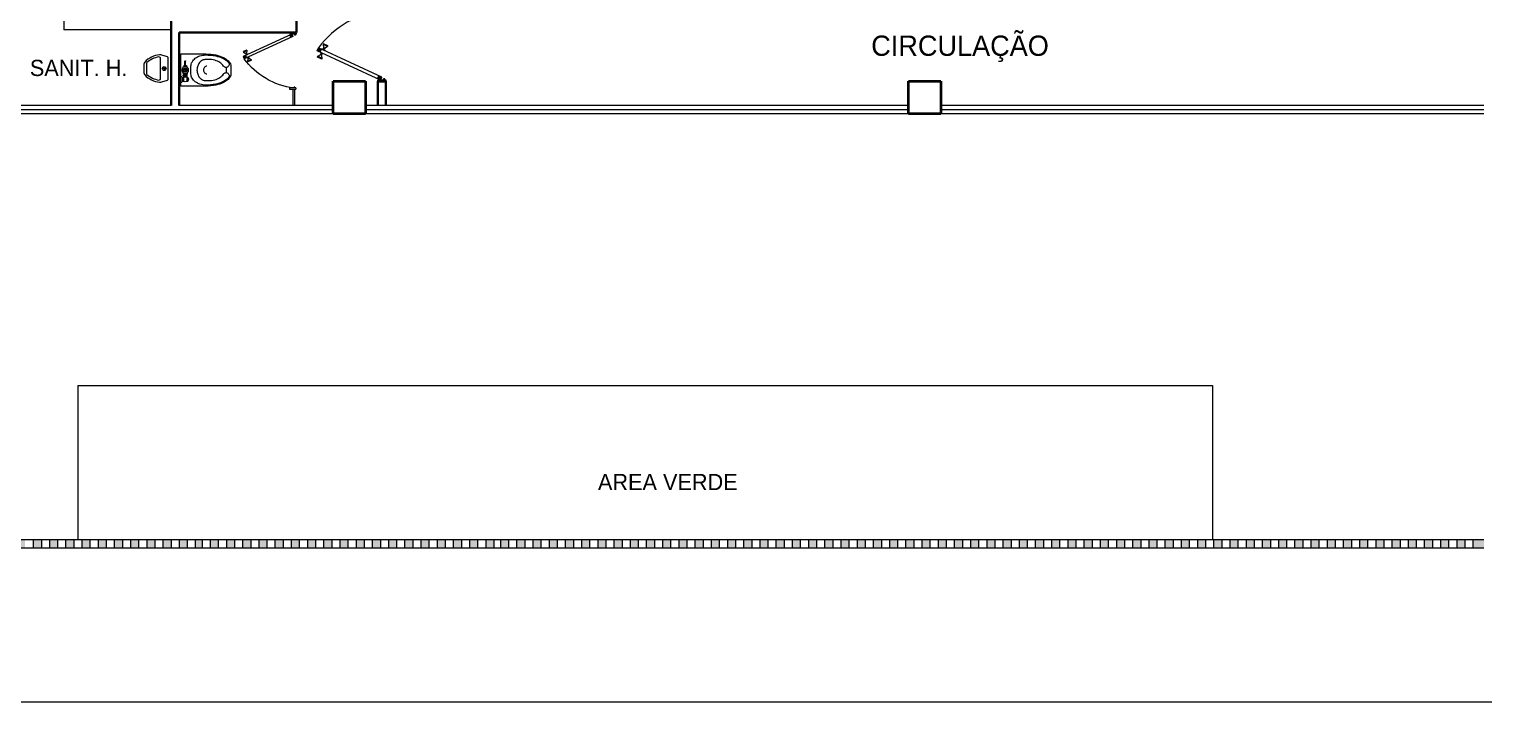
# Model space of a CAD drawing. Header units: millimetres. Extents: x 112 to 218, y 132 to 192.
# Drawn here: x 164 to 181.95, y 170.1 to 178.39 of the extents above; entities that cross this region are included whole.
import ezdxf

# ---------------------------------------------------------------- set-up
doc = ezdxf.new("R2010")
doc.units = ezdxf.units.MM
for name, color, linetype, lineweight in [('Colindancia', 7, 'Continuous', 9), ('Ejes', 1, 'Continuous', 13), ('ESTRUCTURA', 251, 'Continuous', 40), ('MUEBLES', 7, 'Continuous', 15), ('MUEBLESF', 2, 'Continuous', 9), ('Muros', 5, 'Continuous', 35), ('PISOS', 3, 'Continuous', 13), ('PUER', 173, 'Continuous', 9), ('VENTANAS', 6, 'Continuous', 9)]:
    doc.layers.add(name, color=color, linetype=linetype, lineweight=lineweight)
doc.styles.get("Standard").update_dxf_attribs({"font": 'stylu.ttf'})

# ---------------------------------------------------------------- blocks, each defined once
blk = doc.blocks.new('PUEP5')
at = {"layer": 'PUER'}
for p, q in [((-0.88, 0.02), (-0.517, 0.799)), ((-0.844, 0.003), (-0.48, 0.783)), ((-0.517, 0.799), (-0.48, 0.783)), ((-0.88, 0.02), (-0.844, 0.003))]:
    blk.add_line(p, q, dxfattribs=at)
at = {"layer": 'PUER', "color": 30}
for p, q in [((-0.62, 0.743), (-0.595, 0.797)), ((-0.62, 0.743), (-0.611, 0.739)), ((-0.611, 0.739), (-0.586, 0.793)), ((-0.611, 0.739), (-0.575, 0.744)), ((-0.595, 0.797), (-0.586, 0.793)), ((-0.586, 0.793), (-0.567, 0.762)), ((-0.575, 0.744), (-0.567, 0.762)), ((-0.573, 0.749), (-0.555, 0.74)), ((-0.569, 0.758), (-0.551, 0.749)), ((-0.557, 0.736), (-0.549, 0.754)), ((-0.557, 0.736), (-0.552, 0.722)), ((-0.549, 0.754), (-0.536, 0.759)), ((-0.533, 0.763), (-0.48, 0.783)), ((-0.533, 0.763), (-0.497, 0.746)), ((-0.517, 0.799), (-0.48, 0.783)), ((-0.497, 0.746), (-0.517, 0.799)), ((-0.503, 0.71), (-0.494, 0.728)), ((-0.494, 0.728), (-0.499, 0.742)), ((-0.478, 0.715), (-0.497, 0.724)), ((-0.485, 0.702), (-0.476, 0.72)), ((-0.441, 0.725), (-0.476, 0.72)), ((-0.466, 0.671), (-0.441, 0.725)), ((-0.457, 0.667), (-0.432, 0.721)), ((-0.432, 0.721), (-0.441, 0.725)), ((-0.503, 0.71), (-0.516, 0.705)), ((-0.483, 0.706), (-0.501, 0.715)), ((-0.466, 0.671), (-0.485, 0.702)), ((-0.457, 0.667), (-0.466, 0.671)), ((-0.9, 0.05), (-0.88, 0.05)), ((-0.9, 0.05), (-0.9, -0.05)), ((-0.88, -0.05), (-0.88, 0.05)), ((-0.88, 0.02), (-0.827, 0.039)), ((-0.863, 0.056), (-0.827, 0.039)), ((-0.844, 0.003), (-0.863, 0.056)), ((-0.02, 0.05), (0, 0.05)), ((-0.02, -0.05), (-0.02, 0.05)), ((0, 0.05), (0, -0.05)), ((-0.9, -0.05), (-0.88, -0.05)), ((-0.88, -0.02), (-0.865, -0.02)), ((-0.88, -0.035), (-0.865, -0.035)), ((-0.865, -0.035), (-0.865, -0.02)), ((-0.035, -0.02), (-0.02, -0.02)), ((-0.035, -0.035), (-0.035, -0.02)), ((-0.035, -0.035), (-0.02, -0.035)), ((-0.02, -0.05), (0, -0.05))]:
    blk.add_line(p, q, dxfattribs=at)
blk.add_arc((-1.161, -0.141), 1.147, 6.0564, 53.6176, dxfattribs=at)
blk = doc.blocks.new('BMP1')
at = {"layer": 'MUEBLESF'}
for points in [[(0.299, 0.001), (0.299, 0.052, 0.190898), (0.288, 0.08, 0.186994), (0.105, 0.167, 0.089668), (0.077, 0.164), (0.007, 0.144, 0.334146), (0, 0.135), (0, -0.135, 0.334146), (0.007, -0.144), (0.077, -0.164, 0.089668), (0.105, -0.167, 0.186994), (0.288, -0.08, 0.190898), (0.299, -0.052), (0.299, -0.001)], [(0.261, -0.072, 0.210911), (0.268, -0.057), (0.268, 0.057, 0.210911), (0.261, 0.072, 0.148022), (0.115, 0.142, 0.459323), (0.092, 0.122), (0.092, -0.122, 0.459323), (0.115, -0.142, 0.148022), (0.261, -0.072)]]:
    blk.add_lwpolyline(points, format="xyb", dxfattribs=at)
for radius in [0.0236, 0.00865]:
    blk.add_circle((0.048, 0.001), radius, dxfattribs=at)
blk = doc.blocks.new('TLTW-P')
for p, q in [((0.23, 0.56), (0.166, 0.56)), ((0.048, 0.001), (0.048, 0.013)), ((0.048, 0.001), (0.12, 0.001)), ((0.06, 0.076), (0.06, 0.088)), ((0.128, 0.076), (0.06, 0.076)), ((0.128, 0.034), (0.06, 0.034)), ((0.06, 0.017), (0.06, 0.034)), ((0.063, 0.085), (0.063, 0.09)), ((0.063, 0.017), (0.063, 0.028)), ((0.078, 0.082), (0.066, 0.082)), ((0.078, 0.031), (0.066, 0.031)), ((0.081, 0.085), (0.081, 0.094)), ((0.081, 0.019), (0.081, 0.028)), ((0.087, 0.085), (0.087, 0.094)), ((0.087, 0.019), (0.087, 0.028)), ((0.102, 0.082), (0.09, 0.093)), ((0.102, 0.031), (0.09, 0.031)), ((0.105, 0.085), (0.105, 0.09)), ((0.105, 0.017), (0.105, 0.028)), ((0.108, 0.076), (0.108, 0.088)), ((0.108, 0.017), (0.108, 0.034)), ((0.12, 0.001), (0.12, 0.013)), ((0.128, 0.079), (0.14, 0.079)), ((0.128, 0.031), (0.128, 0.079)), ((0.128, 0.055), (0.14, 0.055)), ((0.128, 0.031), (0.14, 0.031)), ((0.14, 0.031), (0.14, 0.079)), ((0.152, 0.076), (0.14, 0.076)), ((0.152, 0.034), (0.14, 0.034)), ((0.163, 0.079), (0.152, 0.079)), ((0.152, 0.031), (0.152, 0.079)), ((0.163, 0.031), (0.152, 0.031)), ((0.252, 0.07), (0.237, 0.07)), ((0.252, 0.04), (0.237, 0.04)), ((0.252, 0.04), (0.252, 0.07)), ((0.255, 0.058), (0.309, 0.058)), ((0.255, 0.052), (0.309, 0.052))]:
    blk.add_line(p, q)
for points in [[(0.396, 0.309, 0.049648), (0.384, 0.434, 0.06346), (0.352, 0.527, 0.103485), (0.296, 0.599, 0.178458), (0.246, 0.618), (0.15, 0.618, 0.178458), (0.1, 0.599, 0.103485), (0.044, 0.527, 0.06346), (0.012, 0.434, 0.049648), (0, 0.309), (0, 0), (0.396, 0)], [(0.107, 0.59, 0.103485), (0.055, 0.522, 0.06346), (0.024, 0.432, 0.049648), (0.012, 0.309, 0.075858), (0.023, 0.237, 0.086069), (0.052, 0.18, 0.105985), (0.099, 0.139, 0.126201), (0.15, 0.126), (0.246, 0.126, 0.126201), (0.297, 0.139, 0.105985), (0.344, 0.18, 0.086069), (0.373, 0.237, 0.075858), (0.384, 0.309, 0.049648), (0.372, 0.432, 0.06346), (0.341, 0.522, 0.103485), (0.289, 0.59, 0.097511), (0.275, 0.596, 0.09808), (0.261, 0.596, 0.098895), (0.247, 0.591, 0.099479), (0.237, 0.58, 0.099479), (0.231, 0.567, 0.098895), (0.231, 0.552, 0.09808), (0.237, 0.539, 0.097511), (0.247, 0.528, -0.102445), (0.291, 0.484, -0.077884), (0.318, 0.421, -0.065096), (0.329, 0.34, -0.024284), (0.328, 0.309, -0.115331), (0.318, 0.268, -0.103946), (0.29, 0.232, -0.091071), (0.249, 0.209, -0.083675), (0.198, 0.2, -0.083675), (0.147, 0.209, -0.091071), (0.106, 0.232, -0.103946), (0.078, 0.268, -0.115331), (0.068, 0.309, -0.024284), (0.067, 0.34, -0.065096), (0.078, 0.421, -0.077884), (0.105, 0.484, -0.102445), (0.149, 0.528, 0.097511), (0.159, 0.539, 0.09808), (0.165, 0.552, 0.098895), (0.165, 0.567, 0.099479), (0.159, 0.58, 0.099479), (0.149, 0.591, 0.098895), (0.135, 0.596, 0.09808), (0.121, 0.596, 0.097511)]]:
    blk.add_lwpolyline(points, format="xyb", close=True)
blk.add_lwpolyline([(0.246, 0.323, -0.111064), (0.242, 0.307, -0.102841), (0.232, 0.293, -0.093011), (0.217, 0.284, -0.087082), (0.198, 0.281, -0.087082), (0.179, 0.284, -0.093011), (0.164, 0.293, -0.102841), (0.154, 0.307, -0.111064), (0.15, 0.323, -0.111064)], format="xyb")
blk.add_lwpolyline([(0.174, 0.055), (0.186, 0.034), (0.21, 0.034), (0.222, 0.055), (0.21, 0.076), (0.186, 0.076)], close=True)
for radius in [0.042, 0.024, 0.024, 0.00821]:
    blk.add_circle((0.198, 0.055), radius)
for centre, radius, start, end in [((0.084, -0.092), 0.111, 71.0754, 108.9246), ((0.093, 0.055), 0.039, 147.7952, 212.2048), ((0.084, 0.043), 0.051, 61.9275, 118.0725), ((0.066, 0.085), 0.003, 180, 270), ((0.066, 0.028), 0.003, 90, 180), ((0.078, 0.085), 0.003, 270, 0), ((0.078, 0.028), 0.003, 0, 90), ((0.09, 0.085), 0.003, 180, 270), ((0.09, 0.028), 0.003, 90, 180), ((0.102, 0.085), 0.003, 270, 0), ((0.102, 0.028), 0.003, 0, 90), ((0.075, 0.055), 0.039, 327.7958, 32.2042), ((0.255, 0.061), 0.003, 180, 270), ((0.255, 0.049), 0.003, 90, 180), ((0.309, 0.055), 0.003, 270, 90)]:
    blk.add_arc(centre, radius, start, end)

msp = doc.modelspace()

# ---------------------------------------------------------------- hatches: boundary and pattern name
at = {"layer": 'Ejes'}
h = msp.add_hatch(color=256, dxfattribs=at)
h.dxf.hatch_style = 1
h.paths.add_polyline_path([(162.947, 172.101), (162.847, 172.101), (162.847, 172.001), (162.947, 172.001)])
h.paths.add_polyline_path([(163.147, 172.101), (163.047, 172.101), (163.047, 172.001), (163.147, 172.001)])
h.paths.add_polyline_path([(163.347, 172.101), (163.247, 172.101), (163.247, 172.001), (163.347, 172.001)])
h.paths.add_polyline_path([(163.547, 172.101), (163.447, 172.101), (163.447, 172.001), (163.547, 172.001)])
h.paths.add_polyline_path([(163.747, 172.101), (163.647, 172.101), (163.647, 172.001), (163.747, 172.001)])
h.paths.add_polyline_path([(163.947, 172.101), (163.847, 172.101), (163.847, 172.001), (163.947, 172.001)])
h.paths.add_polyline_path([(164.147, 172.101), (164.047, 172.101), (164.047, 172.001), (164.147, 172.001)])
h.paths.add_polyline_path([(164.347, 172.101), (164.247, 172.101), (164.247, 172.001), (164.347, 172.001)])
h.paths.add_polyline_path([(164.547, 172.101), (164.447, 172.101), (164.447, 172.001), (164.547, 172.001)])
h.paths.add_polyline_path([(164.747, 172.101), (164.647, 172.101), (164.647, 172.001), (164.747, 172.001)])
h.paths.add_polyline_path([(164.947, 172.101), (164.847, 172.101), (164.847, 172.001), (164.947, 172.001)])
h.paths.add_polyline_path([(165.147, 172.101), (165.047, 172.101), (165.047, 172.001), (165.147, 172.001)])
h = msp.add_hatch(color=256, dxfattribs=at)
h.dxf.hatch_style = 1
h.paths.add_polyline_path([(165.347, 172.101), (165.247, 172.101), (165.247, 172.001), (165.347, 172.001)])
h.paths.add_polyline_path([(165.547, 172.101), (165.447, 172.101), (165.447, 172.001), (165.547, 172.001)])
h.paths.add_polyline_path([(165.747, 172.101), (165.647, 172.101), (165.647, 172.001), (165.747, 172.001)])
h.paths.add_polyline_path([(165.947, 172.101), (165.847, 172.101), (165.847, 172.001), (165.947, 172.001)])
h.paths.add_polyline_path([(166.13, 172.101), (166.047, 172.101), (166.047, 172.001), (166.13, 172.001)])
h.paths.add_polyline_path([(166.33, 172.101), (166.23, 172.101), (166.23, 172.001), (166.33, 172.001)])
h.paths.add_polyline_path([(166.53, 172.101), (166.43, 172.101), (166.43, 172.001), (166.53, 172.001)])
h.paths.add_polyline_path([(166.73, 172.101), (166.63, 172.101), (166.63, 172.001), (166.73, 172.001)])
h.paths.add_polyline_path([(166.93, 172.101), (166.83, 172.101), (166.83, 172.001), (166.93, 172.001)])
h.paths.add_polyline_path([(167.13, 172.101), (167.03, 172.101), (167.03, 172.001), (167.13, 172.001)])
h.paths.add_polyline_path([(167.33, 172.101), (167.23, 172.101), (167.23, 172.001), (167.33, 172.001)])
h.paths.add_polyline_path([(167.53, 172.101), (167.43, 172.101), (167.43, 172.001), (167.53, 172.001)])
h = msp.add_hatch(color=256, dxfattribs=at)
h.dxf.hatch_style = 1
h.paths.add_polyline_path([(167.73, 172.101), (167.63, 172.101), (167.63, 172.001), (167.73, 172.001)])
h.paths.add_polyline_path([(167.93, 172.101), (167.83, 172.101), (167.83, 172.001), (167.93, 172.001)])
h.paths.add_polyline_path([(168.13, 172.101), (168.03, 172.101), (168.03, 172.001), (168.13, 172.001)])
h.paths.add_polyline_path([(168.33, 172.101), (168.23, 172.101), (168.23, 172.001), (168.33, 172.001)])
h.paths.add_polyline_path([(168.53, 172.101), (168.43, 172.101), (168.43, 172.001), (168.53, 172.001)])
h.paths.add_polyline_path([(168.73, 172.101), (168.63, 172.101), (168.63, 172.001), (168.73, 172.001)])
h.paths.add_polyline_path([(168.93, 172.101), (168.83, 172.101), (168.83, 172.001), (168.93, 172.001)])
h.paths.add_polyline_path([(169.13, 172.101), (169.03, 172.101), (169.03, 172.001), (169.13, 172.001)])
h.paths.add_polyline_path([(169.33, 172.101), (169.23, 172.101), (169.23, 172.001), (169.33, 172.001)])
h.paths.add_polyline_path([(169.53, 172.101), (169.43, 172.101), (169.43, 172.001), (169.53, 172.001)])
h.paths.add_polyline_path([(169.73, 172.101), (169.63, 172.101), (169.63, 172.001), (169.73, 172.001)])
h.paths.add_polyline_path([(169.912, 172.101), (169.812, 172.101), (169.812, 172.001), (169.912, 172.001)])
h = msp.add_hatch(color=256, dxfattribs=at)
h.dxf.hatch_style = 1
h.paths.add_polyline_path([(170.112, 172.101), (170.012, 172.101), (170.012, 172.001), (170.112, 172.001)])
h.paths.add_polyline_path([(170.312, 172.101), (170.212, 172.101), (170.212, 172.001), (170.312, 172.001)])
h.paths.add_polyline_path([(170.512, 172.101), (170.412, 172.101), (170.412, 172.001), (170.512, 172.001)])
h.paths.add_polyline_path([(170.712, 172.101), (170.612, 172.101), (170.612, 172.001), (170.712, 172.001)])
h.paths.add_polyline_path([(170.912, 172.101), (170.812, 172.101), (170.812, 172.001), (170.912, 172.001)])
h.paths.add_polyline_path([(171.112, 172.101), (171.012, 172.101), (171.012, 172.001), (171.112, 172.001)])
h.paths.add_polyline_path([(171.312, 172.101), (171.212, 172.101), (171.212, 172.001), (171.312, 172.001)])
h.paths.add_polyline_path([(171.512, 172.101), (171.412, 172.101), (171.412, 172.001), (171.512, 172.001)])
h.paths.add_polyline_path([(171.712, 172.101), (171.612, 172.101), (171.612, 172.001), (171.712, 172.001)])
h.paths.add_polyline_path([(171.912, 172.101), (171.812, 172.101), (171.812, 172.001), (171.912, 172.001)])
h.paths.add_polyline_path([(172.112, 172.101), (172.012, 172.101), (172.012, 172.001), (172.112, 172.001)])
h.paths.add_polyline_path([(172.312, 172.101), (172.212, 172.101), (172.212, 172.001), (172.312, 172.001)])
h.paths.add_polyline_path([(172.512, 172.101), (172.412, 172.101), (172.412, 172.001), (172.512, 172.001)])
h = msp.add_hatch(color=256, dxfattribs=at)
h.dxf.hatch_style = 1
h.paths.add_polyline_path([(172.712, 172.101), (172.612, 172.101), (172.612, 172.001), (172.712, 172.001)])
h.paths.add_polyline_path([(172.912, 172.101), (172.812, 172.101), (172.812, 172.001), (172.912, 172.001)])
h.paths.add_polyline_path([(173.112, 172.101), (173.012, 172.101), (173.012, 172.001), (173.112, 172.001)])
h.paths.add_polyline_path([(173.312, 172.101), (173.212, 172.101), (173.212, 172.001), (173.312, 172.001)])
h.paths.add_polyline_path([(173.512, 172.101), (173.412, 172.101), (173.412, 172.001), (173.512, 172.001)])
h.paths.add_polyline_path([(173.712, 172.101), (173.612, 172.101), (173.612, 172.001), (173.712, 172.001)])
h.paths.add_polyline_path([(173.912, 172.101), (173.812, 172.101), (173.812, 172.001), (173.912, 172.001)])
h.paths.add_polyline_path([(174.112, 172.101), (174.012, 172.101), (174.012, 172.001), (174.112, 172.001)])
h.paths.add_polyline_path([(174.312, 172.101), (174.212, 172.101), (174.212, 172.001), (174.312, 172.001)])
h.paths.add_polyline_path([(174.512, 172.101), (174.412, 172.101), (174.412, 172.001), (174.512, 172.001)])
h.paths.add_polyline_path([(174.712, 172.101), (174.612, 172.101), (174.612, 172.001), (174.712, 172.001)])
h.paths.add_polyline_path([(174.912, 172.101), (174.812, 172.101), (174.812, 172.001), (174.912, 172.001)])
h = msp.add_hatch(color=256, dxfattribs=at)
h.dxf.hatch_style = 1
h.paths.add_polyline_path([(175.112, 172.101), (175.012, 172.101), (175.012, 172.001), (175.112, 172.001)])
h.paths.add_polyline_path([(175.312, 172.101), (175.212, 172.101), (175.212, 172.001), (175.312, 172.001)])
h.paths.add_polyline_path([(175.512, 172.101), (175.412, 172.101), (175.412, 172.001), (175.512, 172.001)])
h.paths.add_polyline_path([(175.712, 172.101), (175.612, 172.101), (175.612, 172.001), (175.712, 172.001)])
h.paths.add_polyline_path([(175.912, 172.101), (175.812, 172.101), (175.812, 172.001), (175.912, 172.001)])
h.paths.add_polyline_path([(176.112, 172.101), (176.012, 172.101), (176.012, 172.001), (176.112, 172.001)])
h.paths.add_polyline_path([(176.312, 172.101), (176.212, 172.101), (176.212, 172.001), (176.312, 172.001)])
h.paths.add_polyline_path([(176.512, 172.101), (176.412, 172.101), (176.412, 172.001), (176.512, 172.001)])
h.paths.add_polyline_path([(176.712, 172.101), (176.612, 172.101), (176.612, 172.001), (176.712, 172.001)])
h.paths.add_polyline_path([(176.912, 172.101), (176.812, 172.101), (176.812, 172.001), (176.912, 172.001)])
h.paths.add_polyline_path([(177.112, 172.101), (177.012, 172.101), (177.012, 172.001), (177.112, 172.001)])
h.paths.add_polyline_path([(177.312, 172.101), (177.212, 172.101), (177.212, 172.001), (177.312, 172.001)])
h = msp.add_hatch(color=256, dxfattribs=at)
h.dxf.hatch_style = 1
h.paths.add_polyline_path([(177.512, 172.101), (177.412, 172.101), (177.412, 172.001), (177.512, 172.001)])
h.paths.add_polyline_path([(177.712, 172.101), (177.612, 172.101), (177.612, 172.001), (177.712, 172.001)])
h.paths.add_polyline_path([(177.912, 172.101), (177.812, 172.101), (177.812, 172.001), (177.912, 172.001)])
h.paths.add_polyline_path([(178.112, 172.101), (178.012, 172.101), (178.012, 172.001), (178.112, 172.001)])
h.paths.add_polyline_path([(178.312, 172.101), (178.212, 172.101), (178.212, 172.001), (178.312, 172.001)])
h.paths.add_polyline_path([(178.512, 172.101), (178.412, 172.101), (178.412, 172.001), (178.512, 172.001)])
h.paths.add_polyline_path([(178.712, 172.101), (178.612, 172.101), (178.612, 172.001), (178.712, 172.001)])
h.paths.add_polyline_path([(178.912, 172.101), (178.812, 172.101), (178.812, 172.001), (178.912, 172.001)])
h.paths.add_polyline_path([(179.112, 172.101), (179.012, 172.101), (179.012, 172.001), (179.112, 172.001)])
h.paths.add_polyline_path([(179.312, 172.101), (179.212, 172.101), (179.212, 172.001), (179.312, 172.001)])
h.paths.add_polyline_path([(179.512, 172.101), (179.412, 172.101), (179.412, 172.001), (179.512, 172.001)])
h.paths.add_polyline_path([(179.712, 172.101), (179.612, 172.101), (179.612, 172.001), (179.712, 172.001)])
h = msp.add_hatch(color=256, dxfattribs=at)
h.dxf.hatch_style = 1
h.paths.add_polyline_path([(179.912, 172.101), (179.812, 172.101), (179.812, 172.001), (179.912, 172.001)])
h.paths.add_polyline_path([(180.112, 172.101), (180.012, 172.101), (180.012, 172.001), (180.112, 172.001)])
h.paths.add_polyline_path([(180.312, 172.101), (180.212, 172.101), (180.212, 172.001), (180.312, 172.001)])
h.paths.add_polyline_path([(180.512, 172.101), (180.412, 172.101), (180.412, 172.001), (180.512, 172.001)])
h.paths.add_polyline_path([(180.712, 172.101), (180.612, 172.101), (180.612, 172.001), (180.712, 172.001)])
h.paths.add_polyline_path([(180.912, 172.101), (180.812, 172.101), (180.812, 172.001), (180.912, 172.001)])
h.paths.add_polyline_path([(181.112, 172.101), (181.012, 172.101), (181.012, 172.001), (181.112, 172.001)])
h.paths.add_polyline_path([(181.312, 172.101), (181.212, 172.101), (181.212, 172.001), (181.312, 172.001)])
h.paths.add_polyline_path([(181.512, 172.101), (181.412, 172.101), (181.412, 172.001), (181.512, 172.001)])
h.paths.add_polyline_path([(181.712, 172.101), (181.612, 172.101), (181.612, 172.001), (181.712, 172.001)])
h.paths.add_polyline_path([(181.947, 172.101), (181.812, 172.101), (181.812, 172.001), (181.947, 172.001)])

# ---------------------------------------------------------------- linework, layer by layer
at = {"layer": 'Colindancia'}
msp.add_line((112.09, 170.101), (217.636, 170.101), dxfattribs=at)
at = {"layer": 'Ejes'}
for p, q in [((161.247, 172.101), (181.947, 172.101)), ((161.247, 172.001), (181.947, 172.001)), ((164.047, 172.101), (164.047, 172.001)), ((164.147, 172.101), (164.147, 172.001)), ((164.247, 172.101), (164.247, 172.001)), ((164.347, 172.101), (164.347, 172.001)), ((164.447, 172.101), (164.447, 172.001)), ((164.547, 172.101), (164.547, 172.001)), ((164.647, 172.101), (164.647, 172.001)), ((164.747, 172.101), (164.747, 172.001)), ((164.847, 172.101), (164.847, 172.001)), ((164.947, 172.101), (164.947, 172.001)), ((165.047, 172.101), (165.047, 172.001)), ((165.147, 172.101), (165.147, 172.001)), ((165.247, 172.101), (165.247, 172.001)), ((165.347, 172.101), (165.347, 172.001)), ((165.447, 172.101), (165.447, 172.001)), ((165.547, 172.101), (165.547, 172.001)), ((165.647, 172.101), (165.647, 172.001)), ((165.747, 172.101), (165.747, 172.001)), ((165.847, 172.101), (165.847, 172.001)), ((165.947, 172.101), (165.947, 172.001)), ((166.047, 172.101), (166.047, 172.001)), ((166.13, 172.101), (166.13, 172.001)), ((166.23, 172.101), (166.23, 172.001)), ((166.33, 172.101), (166.33, 172.001)), ((166.43, 172.101), (166.43, 172.001)), ((166.53, 172.101), (166.53, 172.001)), ((166.63, 172.101), (166.63, 172.001)), ((166.73, 172.101), (166.73, 172.001)), ((166.83, 172.101), (166.83, 172.001)), ((166.93, 172.101), (166.93, 172.001)), ((167.03, 172.101), (167.03, 172.001)), ((167.13, 172.101), (167.13, 172.001)), ((167.23, 172.101), (167.23, 172.001)), ((167.33, 172.101), (167.33, 172.001)), ((167.43, 172.101), (167.43, 172.001)), ((167.53, 172.101), (167.53, 172.001)), ((167.63, 172.101), (167.63, 172.001)), ((167.73, 172.101), (167.73, 172.001)), ((167.83, 172.101), (167.83, 172.001)), ((167.93, 172.101), (167.93, 172.001)), ((168.03, 172.101), (168.03, 172.001)), ((168.13, 172.101), (168.13, 172.001)), ((168.23, 172.101), (168.23, 172.001)), ((168.33, 172.101), (168.33, 172.001)), ((168.43, 172.101), (168.43, 172.001)), ((168.53, 172.101), (168.53, 172.001)), ((168.63, 172.101), (168.63, 172.001)), ((168.73, 172.101), (168.73, 172.001)), ((168.83, 172.101), (168.83, 172.001)), ((168.93, 172.101), (168.93, 172.001)), ((169.03, 172.101), (169.03, 172.001)), ((169.13, 172.101), (169.13, 172.001)), ((169.23, 172.101), (169.23, 172.001)), ((169.33, 172.101), (169.33, 172.001)), ((169.43, 172.101), (169.43, 172.001)), ((169.53, 172.101), (169.53, 172.001)), ((169.63, 172.101), (169.63, 172.001)), ((169.73, 172.101), (169.73, 172.001)), ((169.812, 172.101), (169.812, 172.001)), ((169.912, 172.101), (169.912, 172.001)), ((170.012, 172.101), (170.012, 172.001)), ((170.112, 172.101), (170.112, 172.001)), ((170.212, 172.101), (170.212, 172.001)), ((170.312, 172.101), (170.312, 172.001)), ((170.412, 172.101), (170.412, 172.001)), ((170.512, 172.101), (170.512, 172.001)), ((170.612, 172.101), (170.612, 172.001)), ((170.712, 172.101), (170.712, 172.001)), ((170.812, 172.101), (170.812, 172.001)), ((170.912, 172.101), (170.912, 172.001)), ((171.012, 172.101), (171.012, 172.001)), ((171.112, 172.101), (171.112, 172.001)), ((171.212, 172.101), (171.212, 172.001)), ((171.312, 172.101), (171.312, 172.001)), ((171.412, 172.101), (171.412, 172.001)), ((171.512, 172.101), (171.512, 172.001)), ((171.612, 172.101), (171.612, 172.001)), ((171.712, 172.101), (171.712, 172.001)), ((171.812, 172.101), (171.812, 172.001)), ((171.912, 172.101), (171.912, 172.001)), ((172.012, 172.101), (172.012, 172.001)), ((172.112, 172.101), (172.112, 172.001)), ((172.212, 172.101), (172.212, 172.001)), ((172.312, 172.101), (172.312, 172.001)), ((172.412, 172.101), (172.412, 172.001)), ((172.512, 172.101), (172.512, 172.001)), ((172.612, 172.101), (172.612, 172.001)), ((172.712, 172.101), (172.712, 172.001)), ((172.812, 172.101), (172.812, 172.001)), ((172.912, 172.101), (172.912, 172.001)), ((173.012, 172.101), (173.012, 172.001)), ((173.112, 172.101), (173.112, 172.001)), ((173.212, 172.101), (173.212, 172.001)), ((173.312, 172.101), (173.312, 172.001)), ((173.412, 172.101), (173.412, 172.001)), ((173.512, 172.101), (173.512, 172.001)), ((173.612, 172.101), (173.612, 172.001)), ((173.712, 172.101), (173.712, 172.001)), ((173.812, 172.101), (173.812, 172.001)), ((173.912, 172.101), (173.912, 172.001)), ((174.012, 172.101), (174.012, 172.001)), ((174.112, 172.101), (174.112, 172.001)), ((174.212, 172.101), (174.212, 172.001)), ((174.312, 172.101), (174.312, 172.001)), ((174.412, 172.101), (174.412, 172.001)), ((174.512, 172.101), (174.512, 172.001)), ((174.612, 172.101), (174.612, 172.001)), ((174.712, 172.101), (174.712, 172.001)), ((174.812, 172.101), (174.812, 172.001)), ((174.912, 172.101), (174.912, 172.001)), ((175.012, 172.101), (175.012, 172.001)), ((175.112, 172.101), (175.112, 172.001)), ((175.212, 172.101), (175.212, 172.001)), ((175.312, 172.101), (175.312, 172.001)), ((175.412, 172.101), (175.412, 172.001)), ((175.512, 172.101), (175.512, 172.001)), ((175.612, 172.101), (175.612, 172.001)), ((175.712, 172.101), (175.712, 172.001)), ((175.812, 172.101), (175.812, 172.001)), ((175.912, 172.101), (175.912, 172.001)), ((176.012, 172.101), (176.012, 172.001)), ((176.112, 172.101), (176.112, 172.001)), ((176.212, 172.101), (176.212, 172.001)), ((176.312, 172.101), (176.312, 172.001)), ((176.412, 172.101), (176.412, 172.001)), ((176.512, 172.101), (176.512, 172.001)), ((176.612, 172.101), (176.612, 172.001)), ((176.712, 172.101), (176.712, 172.001)), ((176.812, 172.101), (176.812, 172.001)), ((176.912, 172.101), (176.912, 172.001)), ((177.012, 172.101), (177.012, 172.001)), ((177.112, 172.101), (177.112, 172.001)), ((177.212, 172.101), (177.212, 172.001)), ((177.312, 172.101), (177.312, 172.001)), ((177.412, 172.101), (177.412, 172.001)), ((177.512, 172.101), (177.512, 172.001)), ((177.612, 172.101), (177.612, 172.001)), ((177.712, 172.101), (177.712, 172.001)), ((177.812, 172.101), (177.812, 172.001)), ((177.912, 172.101), (177.912, 172.001)), ((178.012, 172.101), (178.012, 172.001)), ((178.112, 172.101), (178.112, 172.001)), ((178.212, 172.101), (178.212, 172.001)), ((178.312, 172.101), (178.312, 172.001)), ((178.412, 172.101), (178.412, 172.001)), ((178.512, 172.101), (178.512, 172.001)), ((178.612, 172.101), (178.612, 172.001)), ((178.712, 172.101), (178.712, 172.001)), ((178.812, 172.101), (178.812, 172.001)), ((178.912, 172.101), (178.912, 172.001)), ((179.012, 172.101), (179.012, 172.001)), ((179.112, 172.101), (179.112, 172.001)), ((179.212, 172.101), (179.212, 172.001)), ((179.312, 172.101), (179.312, 172.001)), ((179.412, 172.101), (179.412, 172.001)), ((179.512, 172.101), (179.512, 172.001)), ((179.612, 172.101), (179.612, 172.001)), ((179.712, 172.101), (179.712, 172.001)), ((179.812, 172.101), (179.812, 172.001)), ((179.912, 172.101), (179.912, 172.001)), ((180.012, 172.101), (180.012, 172.001)), ((180.112, 172.101), (180.112, 172.001)), ((180.212, 172.101), (180.212, 172.001)), ((180.312, 172.101), (180.312, 172.001)), ((180.412, 172.101), (180.412, 172.001)), ((180.512, 172.101), (180.512, 172.001)), ((180.612, 172.101), (180.612, 172.001)), ((180.712, 172.101), (180.712, 172.001)), ((180.812, 172.101), (180.812, 172.001)), ((180.912, 172.101), (180.912, 172.001)), ((181.012, 172.101), (181.012, 172.001)), ((181.112, 172.101), (181.112, 172.001)), ((181.212, 172.101), (181.212, 172.001)), ((181.312, 172.101), (181.312, 172.001)), ((181.412, 172.101), (181.412, 172.001)), ((181.512, 172.101), (181.512, 172.001)), ((181.612, 172.101), (181.612, 172.001)), ((181.712, 172.101), (181.712, 172.001)), ((181.812, 172.101), (181.812, 172.001))]:
    msp.add_line(p, q, dxfattribs=at)
at = {"layer": 'ESTRUCTURA'}
for p, q in [((167.747, 177.351), (167.747, 177.751)), ((167.747, 177.751), (168.147, 177.751)), ((168.147, 177.751), (168.147, 177.451)), ((174.847, 177.351), (174.847, 177.751)), ((174.847, 177.751), (175.247, 177.751)), ((175.247, 177.751), (175.247, 177.351)), ((168.147, 177.451), (168.147, 177.351)), ((168.147, 177.351), (167.747, 177.351)), ((175.247, 177.351), (174.847, 177.351))]:
    msp.add_line(p, q, dxfattribs=at)
at = {"layer": 'MUEBLES'}
for p, q in [((164.424, 178.641), (164.424, 178.384)), ((165.747, 178.384), (164.424, 178.384)), ((167.25, 177.651), (167.25, 177.451)), ((167.27, 177.651), (167.25, 177.651)), ((167.27, 177.651), (167.27, 177.451))]:
    msp.add_line(p, q, dxfattribs=at)
at = {"layer": 'Muros'}
for p, q in [((165.747, 179.338), (165.747, 177.451)), ((167.297, 178.651), (167.297, 178.351)), ((165.847, 178.351), (165.847, 177.451)), ((165.847, 178.351), (167.297, 178.351)), ((168.297, 177.451), (168.297, 177.751)), ((168.297, 177.751), (168.397, 177.751)), ((168.397, 177.451), (168.397, 177.751))]:
    msp.add_line(p, q, dxfattribs=at)
at = {"layer": 'PISOS'}
for p, q in [((164.597, 174.001), (178.597, 174.001)), ((164.597, 174.001), (164.597, 172.101)), ((178.597, 174.001), (178.597, 172.101))]:
    msp.add_line(p, q, dxfattribs=at)
at = {"layer": 'VENTANAS'}
for p, q in [((167.747, 177.401), (161.047, 177.401)), ((165.747, 177.451), (163.197, 177.451)), ((167.747, 177.451), (165.847, 177.451)), ((174.847, 177.451), (168.147, 177.451)), ((174.847, 177.401), (168.147, 177.401)), ((181.947, 177.451), (175.247, 177.451)), ((181.947, 177.401), (175.247, 177.401)), ((167.747, 177.351), (161.047, 177.351)), ((174.847, 177.351), (168.147, 177.351)), ((181.947, 177.351), (175.247, 177.351))]:
    msp.add_line(p, q, dxfattribs=at)

# ---------------------------------------------------------------- block references
at = {"layer": 'MUEBLES'}
for p, xscale, yscale, zscale, rotation in [((168.349, 178.645), 0.9985454988992329, 0.998545498899233, 0.9985454988992255, 90.06515447219776), ((167.249, 177.654), -0.7694934969886933, 0.7694934969886873, 0.7694934969886845, 89.55168657521541)]:
    msp.add_blockref('PUEP5', p, dxfattribs=dict(at, xscale=xscale, yscale=yscale, zscale=zscale, rotation=rotation))
at = {"layer": 'MUEBLES', "xscale": -1, "rotation": 270}
msp.add_blockref('TLTW-P', (165.867, 177.692), dxfattribs=at)
at = {"layer": 'MUEBLES', "rotation": 180}
msp.add_blockref('BMP1', (165.711, 177.909), dxfattribs=at)

# ---------------------------------------------------------------- texts
at = {"layer": 'Ejes'}
for s, height, p in [('CIRCULAÇÃO', 0.25, (174.387, 178.065)), ('SANIT. H.', 0.2, (164.005, 177.816)), ('AREA VERDE', 0.2, (171.015, 172.711))]:
    msp.add_text(s, height=height, dxfattribs=at).set_placement(p)

doc.saveas('drawing.dxf')
